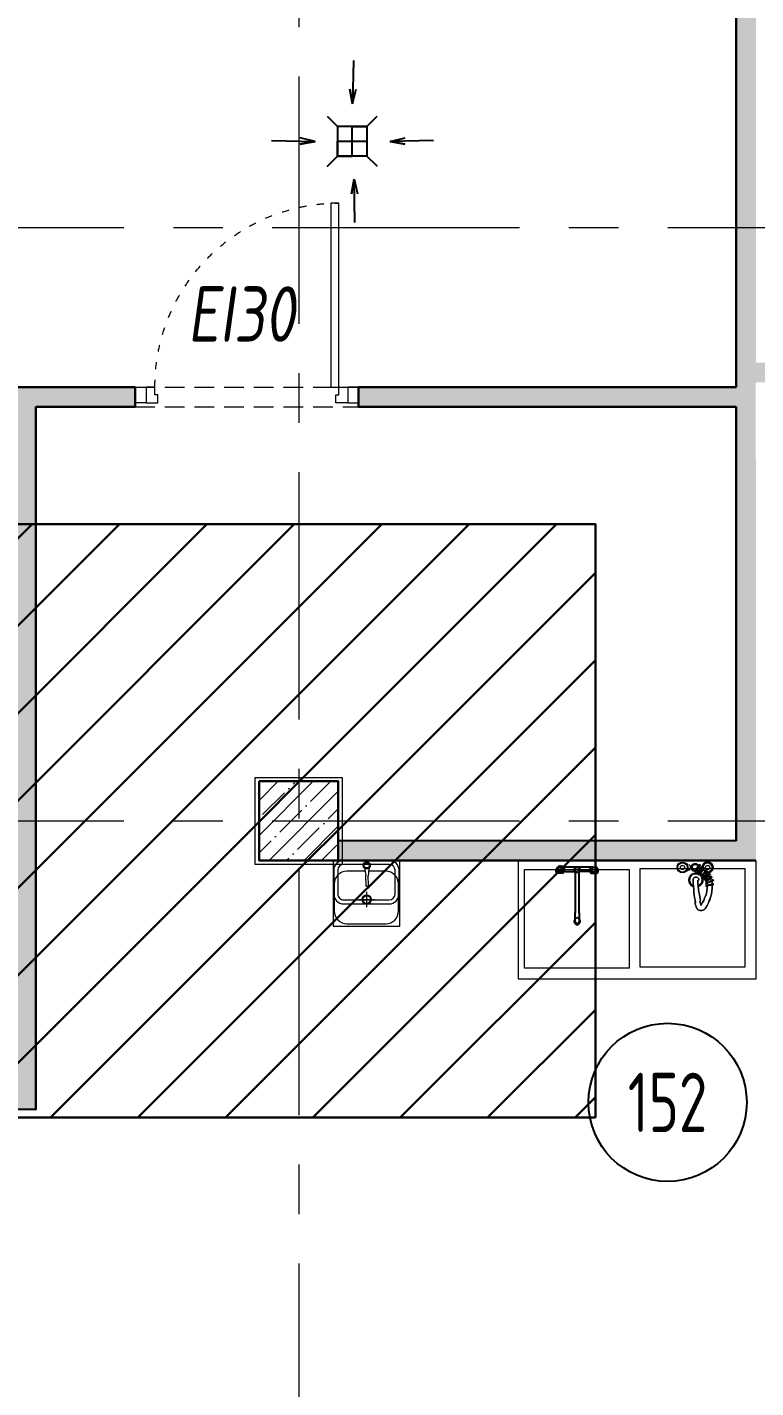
# Model space of a CAD drawing. Header units: millimetres. Extents: x -8417289 to 9420486, y 0 to 208205.
# Drawn here: x -207607 to -203923, y 109735 to 116613 of the extents above; entities that cross this region are included whole.
import ezdxf
from ezdxf import colors
from ezdxf.entities.mleader import LeaderData, LeaderLine
from ezdxf.enums import TextEntityAlignment as Align
from ezdxf.math import Vec2, Vec3

# ---------------------------------------------------------------- set-up
doc = ezdxf.new("R2010")
doc.units = ezdxf.units.MM
doc.header["$MEASUREMENT"] = 0
for name, pattern in [('ACAD_ISO03W100', [30, 12, -18]), ('ADSK_Штриховая_ш2 п1', [3, 2, -1]), ('CENTER', [2, 1.25, -0.25, 0.25, -0.25])]:
    doc.linetypes.add(name, pattern=pattern)
doc.layers.get('0').update_dxf_attribs({"color": 250, "lineweight": 9})
for name, color, linetype, lineweight in [('_АР ТЕКСТ', 250, 'Continuous', 25), ('АР_Двери', 175, 'Continuous', 18), ('АР_Колонны', 250, 'Continuous', 30), ('АР_Колонны Штрих', 250, 'Continuous', 5), ('АР_Маркер экспликации', 239, 'Continuous', 13), ('АР_Номер помещения', 1, 'Continuous', 25), ('АР_Оси', 195, 'Continuous', 9), ('АР_Отметки', 250, 'Continuous', 15), ('АР_Перегородки газоблок', 165, 'Continuous', 30), ('АР_Перегородки газоблок_Штрих', 165, 'Continuous', 5), ('АР_Помещения_площадь', 19, 'Continuous', 9), ('АР_тонкая линия', 250, 'Continuous', 0), ('Оборудование пищеблок', 250, 'Continuous', 5), ('ТХ_пищеблок', 30, 'Continuous', 20)]:
    doc.layers.add(name, color=color, linetype=linetype, lineweight=lineweight)
doc.layers.add('АР_ПБ_Двери', color=7, linetype='Continuous', lineweight=15, true_color=0xdb0000)
doc.layers.add('АРМИРОВАНИЕ', color=7, linetype='Continuous', lineweight=30, true_color=0xf57a00)
doc.layers.add('ТХ_ВК_трапы', color=5, linetype='Continuous')
doc.styles.add('ISOCPEUR', font='isocpeur.TTF', dxfattribs={"width": 0.7})
doc.styles.get("Standard").update_dxf_attribs({"font": 'isocpeur.TTF', "width": 0.7})
doc.styles.add('Архитект', font='isocpeur.TTF', dxfattribs={"width": 0.8, "oblique": 8})

# ---------------------------------------------------------------- blocks, each defined once
blk = doc.blocks.new('*U12')
blk.add_lwpolyline([(100, 80), (100, 1010), (140, 1010), (140, 80)], close=True)
for points in [[(0, 0), (0, 80), (55, 80), (55, 0), (0, 0)], [(55, 80), (55, 0), (115, 0), (115, 40), (100, 40), (100, 80), (55, 80)], [(1075, 80), (1075, 0), (1015, 0), (1015, 40), (1030, 40), (1030, 80), (1075, 80)], [(1130, 0), (1130, 80), (1075, 80), (1075, 0), (1130, 0)]]:
    blk.add_lwpolyline(points)
at = {"linetype": 'ACAD_ISO03W100', "ltscale": 3}
blk.add_arc((100, 80), 930, 0, 90, dxfattribs=at)
blk = doc.blocks.new('*U54')
at = {"layer": 'АР_Номер помещения', "color": 7}
blk.add_circle((-5271, -1713.5), 400, dxfattribs=at)
at = {"layer": 'АР_Помещения_площадь', "color": 7}
blk.add_line((-3059.4, -2969.3), (-3481.7, -2969.3), dxfattribs=at)
at = {"color": 7, "style": 'ISOCPEUR', "width": 0.7, "flags": 1}
blk.add_attdef('КАТЕГОРИЯ', (-499.2, -2092.2), '', height=250, dxfattribs=at)
at = {"layer": 'АР_Номер помещения', "color": 7, "style": 'ISOCPEUR', "width": 0.7}
blk.add_attdef('НОМЕР_ПОМЕЩЕНИЯ', text='', height=300, dxfattribs=at).set_placement((-5271, -1713.5), align=Align.MIDDLE_CENTER)
at = {"layer": 'АР_Помещения_площадь', "color": 7, "lineweight": 30, "width": 0.7, "flags": 104}
blk.add_attdef('ИМЯ_ПОМЕЩЕНИЯ', text='', height=100, dxfattribs=at).set_placement((157.6, 1217.1), align=Align.MIDDLE_CENTER)
at = {"layer": 'АР_Помещения_площадь', "color": 7, "style": 'ISOCPEUR', "width": 0.7}
blk.add_attdef('ПЛОЩАДЬ_ПОМЕЩЕНИЯ', text='', height=200, dxfattribs=at).set_placement((-3054.5, -2722.8), align=Align.MIDDLE_RIGHT)
blk = doc.blocks.new('_DotSmall')
at = {"color": 0, "linetype": 'ByBlock', "const_width": 0.5}
blk.add_lwpolyline([(-0.0625, 0, 1), (0.0625, 0, 1)], format="xyb", close=True, dxfattribs=at)
blk = doc.blocks.new('Трапы с разуклонкой')
at = {"layer": 'ТХ_ВК_трапы'}
blk.add_lwpolyline([(364930.9, 183328), (364980.7, 183277.7), (364980.7, 183127.7), (364930.9, 183078), (364980.7, 183127.7), (365129.9, 183127.7), (365180.9, 183076.7), (365129.9, 183127.7), (365055.3, 183127.7), (365055.3, 183277.7), (364980.7, 183277.7), (365129.9, 183277.7), (365178.9, 183326.7), (365129.9, 183277.7), (365129.9, 183127.7), (365129.9, 183202.7), (364980.7, 183202.7)], dxfattribs=at)
blk.add_lwpolyline([(364930.9, 183328), (364980.7, 183277.7), (364980.7, 183127.7), (364930.9, 183078), (364980.7, 183127.7), (365129.9, 183127.7), (365180.9, 183076.7), (365129.9, 183127.7), (365055.3, 183127.7), (365055.3, 183277.7), (364980.7, 183277.7), (365129.9, 183277.7), (365178.9, 183326.7), (365129.9, 183277.7), (365129.9, 183127.7), (365129.9, 183202.7), (364980.7, 183202.7)], dxfattribs=at)
blk = doc.blocks.new('A$C0ce66a75')
at = {"layer": 'Оборудование пищеблок', "color": 217, "true_color": 0x93278f}
for points in [[(600, 0), (0, 0), (0, 1200), (600, 1200)], [(540.2, 615), (40.2, 615), (40.2, 1145), (540.2, 1145)], [(545.1, 30.8), (45.1, 30.8), (45.1, 560.8), (545.1, 560.8)]]:
    blk.add_lwpolyline(points, close=True, dxfattribs=at)
blk = doc.blocks.new('A$C985b353d')
at = {"layer": 'ТХ_ВК_трапы', "ltscale": 100}
for p, q in [((6.4, 408.7), (2.2, 189.2)), ((2.2, 189.2), (-11.2, 263.5)), ((-11.2, 263.5), (2.2, 189.2)), ((2.2, 189.2), (19.8, 264.3)), ((-407.4, 3.3), (-187.9, -0.9)), ((-187.9, -0.9), (-263, 16.7)), ((192.3, -0.9), (267.4, 16.7)), ((411.8, 3.3), (192.3, -0.9)), ((-187.9, -0.9), (-262.2, -14.3)), ((-262.2, -14.3), (-187.9, -0.9)), ((192.3, -0.9), (266.6, -14.3)), ((266.6, -14.3), (192.3, -0.9)), ((9.7, -190.8), (-3.8, -265.2)), ((-3.8, -265.2), (9.7, -190.8)), ((13.8, -410.3), (9.7, -190.8)), ((9.7, -190.8), (27.3, -265.9))]:
    blk.add_line(p, q, dxfattribs=at)

msp = doc.modelspace()

# ---------------------------------------------------------------- hatches: boundary and pattern name
at = {"layer": 'АР_Колонны Штрих', "ltscale": 100}
h = msp.add_hatch(dxfattribs=at)
h.set_pattern_fill('ANSI35', color=256, scale=500)
h.set_pattern_definition([(45, (-1163486.01, 152672.16), (-88.388348, 88.388348), []), (45, (-1163397.63, 152672.16), (-88.388348, 88.388348), [156.25, -31.25, 0, -31.25])])
h.paths.add_polyline_path([(-206033.9, 112800.7), (-206433.9, 112800.7), (-206433.9, 112400.7), (-206033.9, 112400.7)])
at = {"layer": 'АР_Перегородки газоблок_Штрих', "ltscale": 100}
h = msp.add_hatch(dxfattribs=at)
h.set_pattern_fill('AR-CONC', color=256, scale=30)
h.set_pattern_definition([(50, (0.09, 1576.72), (215.17805, -18.82564), [22.5, -247.5]), (355, (0.09, 1576.72), (-41.6254, 225.65764), [18, -198]), (100.45144, (18.02, 1575.15), (173.55265, 206.832), [19.12206, -210.34263]), (46.1842, (0.09, 1636.72), (320.1724, -49.65578), [33.75, -371.25]), (96.63564, (26.77, 1632.6), (280.3986, 292.2356), [28.6831, -315.51413]), (351.18416, (0.09, 1636.72), (280.3986, 292.2356), [27, -297]), (21, (30.1, 1621.72), (179.07212, -120.78567), [22.5, -247.5]), (326, (30.1, 1621.72), (72.9946, 217.54501), [18, -198]), (71.45144, (45.02, 1611.66), (252.06671, 96.75935), [19.12206, -210.34263]), (37.5, (0.09, 1576.72), (3.647957, 99.868156), [0, -195.6, 0, -201, 0, -198.75]), (7.5, (0.09, 1576.72), (78.92086, 118.323514), [0, -114.6, 0, -191.1, 0, -75.75]), (327.5, (-66.81, 1576.72), (160.14673, -6.766462), [0, -75, 0, -234, 0, -310.5]), (317.5, (-96.8, 1576.72), (174.95585, 30.031495), [0, -97.5, 0, -155.4, 0, -220.5])])
h.paths.add_polyline_path([(-201293.3, 117094.4), (-201947.8, 117094.3), (-201947.8, 116994.3), (-201293.3, 116994.4)])
h.paths.add_polyline_path([(-203077.8, 117094.3), (-204022.7, 117094.3), (-204022.7, 114793.8), (-205930.8, 114793.8), (-205930.8, 114693.8), (-204022.7, 114693.8), (-204022.7, 112500.4), (-206033.9, 112500.7), (-206033.9, 112400.7), (-203922.6, 112400.4), (-203922.7, 114817.8), (-203300.3, 114817.8), (-203300.3, 114917.8), (-203922.6, 114917.8), (-203922.6, 116994.3), (-203077.8, 116994.3)])
h = msp.add_hatch(dxfattribs=at)
h.set_pattern_fill('AR-CONC', color=256, scale=30)
h.set_pattern_definition([(50, (0, 0), (215.17805, -18.82564), [22.5, -247.5]), (355, (0, 0), (-41.6254, 225.65764), [18, -198]), (100.45144, (17.93, -1.57), (173.55265, 206.832), [19.12206, -210.34263]), (46.1842, (0, 60), (320.1724, -49.65578), [33.75, -371.25]), (96.63564, (26.68, 55.86), (280.3986, 292.2356), [28.6831, -315.51413]), (351.18416, (0, 60), (280.3986, 292.2356), [27, -297]), (21, (30, 45), (179.07212, -120.78567), [22.5, -247.5]), (326, (30, 45), (72.9946, 217.54501), [18, -198]), (71.45144, (44.92, 34.93), (252.06671, 96.75935), [19.12206, -210.34263]), (37.5, (0, 0), (3.647957, 99.868156), [0, -195.6, 0, -201, 0, -198.75]), (7.5, (0, 0), (78.92086, 118.323514), [0, -114.6, 0, -191.1, 0, -75.75]), (327.5, (-66.9, 0), (160.14673, -6.766462), [0, -75, 0, -234, 0, -310.5]), (317.5, (-96.9, 0), (174.95585, 30.031495), [0, -97.5, 0, -155.4, 0, -220.5])])
h.paths.add_polyline_path([(-207562.8, 114693.8), (-207060.8, 114693.8), (-207060.8, 114793.8), (-211555.4, 114793.8), (-211555.4, 114693.8), (-210693.8, 114693.8), (-210693.8, 113930.7), (-210593.8, 113930.7), (-210593.8, 114693.8), (-207662.8, 114693.8), (-207662.8, 111241.9), (-210361.8, 111243.1), (-210361.8, 111423.9), (-210461.8, 111423.9), (-210461.8, 110864.7), (-210361.8, 110864.7), (-210361.8, 111143.1), (-207562.8, 111141.5)])
at = {"layer": 'АРМИРОВАНИЕ', "ltscale": 100, "true_color": 0xf8991e}
h = msp.add_hatch(dxfattribs=at)
h.set_pattern_fill('ANSI31', color=30, scale=2500)
h.set_pattern_definition([(45, (-1145208.57, 154933.2), (-220.97087, 220.97087), [])])
h.paths.add_polyline_path([(-204733.9, 111100.7), (-207733.9, 111100.7), (-207733.9, 114100.7), (-204733.9, 114100.7)])

# ---------------------------------------------------------------- linework, layer by layer
at = {"ltscale": 100}
msp.add_lwpolyline([(-206453.9, 112820.7), (-206013.9, 112820.7), (-206013.9, 112380.7), (-206453.9, 112380.7)], close=True, dxfattribs=at)
at = {"layer": 'АР_Колонны', "ltscale": 100}
msp.add_lwpolyline([(-206433.9, 112800.7), (-206033.9, 112800.7), (-206033.9, 112400.7), (-206433.9, 112400.7)], close=True, dxfattribs=at)
at = {"layer": 'АР_Оси', "linetype": 'CENTER', "ltscale": 1000}
for p, q in [((-206233.9, 134363.2), (-206233.9, 78630.8)), ((-224367.6, 115600.7), (-141189.2, 115600.7)), ((-224367.6, 112600.7), (-141189.2, 112600.7))]:
    msp.add_line(p, q, dxfattribs=at)
at = {"layer": 'АР_Перегородки газоблок', "ltscale": 100}
for p, q in [((-204022.7, 117094.3), (-204022.7, 114793.8)), ((-204022.7, 114693.8), (-204022.7, 112500.4)), ((-204022.7, 112500.4), (-206033.9, 112500.7)), ((-203922.7, 112400.4), (-206033.9, 112400.7))]:
    msp.add_line(p, q, dxfattribs=at)
for points in [[(-211535.4, 114793.8), (-207060.8, 114793.8)], [(-207060.8, 114793.8), (-207060.8, 114693.8)], [(-204022.7, 114793.8), (-205930.8, 114793.8), (-205930.8, 114693.8), (-204022.7, 114693.8)], [(-210361.8, 111143.1), (-207562.8, 111141.9), (-207562.8, 114693.8)], [(-207562.8, 114693.8), (-207060.8, 114693.8)]]:
    msp.add_lwpolyline(points, dxfattribs=at)
at = {"layer": 'АР_тонкая линия', "linetype": 'ADSK_Штриховая_ш2 п1', "ltscale": 50}
for p, q in [((-207060.9, 114793.8), (-205930.9, 114793.5)), ((-207060.8, 114693.8), (-205930.8, 114693.3))]:
    msp.add_line(p, q, dxfattribs=at)
at = {"layer": 'АРМИРОВАНИЕ', "ltscale": 100}
msp.add_lwpolyline([(-204733.9, 111100.7), (-207733.9, 111100.7), (-207733.9, 114100.7), (-204733.9, 114100.7)], close=True, dxfattribs=at)
at = {"layer": 'ТХ_пищеблок', "color": 132}
for p, q in [((-206060.1, 112401), (-206060.4, 112069)), ((-205723.4, 112068.7), (-205723.1, 112400.6)), ((-205897.5, 112345.8), (-205990.1, 112345.9)), ((-205901.6, 112361.8), (-205900.1, 112358.5)), ((-205901.6, 112361.8), (-205900.1, 112358.5)), ((-205900.1, 112358.7), (-205898.7, 112352.8)), ((-205898.7, 112352.8), (-205897.3, 112344.8)), ((-205897.4, 112344.9), (-205896.1, 112334.6)), ((-205896.1, 112334.6), (-205894.9, 112323.2)), ((-205894.7, 112322.2), (-205894.9, 112323.2)), ((-205894.7, 112322.2), (-205894.9, 112323.2)), ((-205894.7, 112322.2), (-205894.7, 112322.2)), ((-205893.4, 112272.8), (-205894.7, 112322.2)), ((-205881.4, 112335), (-205881.9, 112323.6)), ((-205880.7, 112273.2), (-205881.9, 112323.6)), ((-205880.7, 112273.2), (-205881.9, 112323.6)), ((-205880.4, 112346), (-205881.4, 112335)), ((-205879.5, 112353.9), (-205880.4, 112345.9)), ((-205793.1, 112345.7), (-205880.4, 112345.8)), ((-205878.3, 112359.9), (-205879.5, 112353.9)), ((-205877, 112363.1), (-205878.4, 112359.7)), ((-206054.2, 112282), (-206054.3, 112145)), ((-205893, 112271.9), (-205893.4, 112272.8)), ((-205893, 112271.9), (-205893.4, 112272.8)), ((-205892.5, 112271), (-205893, 112271.9)), ((-205892.5, 112271), (-205893, 112271.9)), ((-205891.9, 112270.2), (-205892.6, 112271)), ((-205891, 112269.5), (-205891.9, 112270.2)), ((-205891, 112269.5), (-205891.9, 112270.2)), ((-205890.1, 112268.9), (-205891, 112269.5)), ((-205890.1, 112268.9), (-205891, 112269.5)), ((-205889.1, 112268.5), (-205890.1, 112268.9)), ((-205889.1, 112268.5), (-205890.1, 112268.9)), ((-205889, 112268.5), (-205889.5, 112268.8)), ((-205888.2, 112268.2), (-205889, 112268.5)), ((-205887.6, 112268.3), (-205888.7, 112268.5)), ((-205887.6, 112268.3), (-205888.7, 112268.5)), ((-205887.3, 112268), (-205888.2, 112268.2)), ((-205886.5, 112268.2), (-205887.6, 112268.3)), ((-205886.5, 112268.2), (-205887.6, 112268.3)), ((-205886.5, 112268), (-205887.3, 112268)), ((-205885.4, 112268.3), (-205886.5, 112268.2)), ((-205885.4, 112268.3), (-205886.5, 112268.2)), ((-205885.6, 112268.1), (-205886.5, 112268)), ((-205884.8, 112268.3), (-205885.6, 112268.1)), ((-205884.3, 112268.6), (-205885.4, 112268.3)), ((-205884.3, 112268.6), (-205885.4, 112268.3)), ((-205884.1, 112268.6), (-205884.8, 112268.3)), ((-205883.7, 112269.1), (-205884.7, 112268.7)), ((-205883.7, 112269.1), (-205884.7, 112268.7)), ((-205883.5, 112269), (-205884.1, 112268.6)), ((-205882.8, 112269.7), (-205883.7, 112269.1)), ((-205882.8, 112269.7), (-205883.7, 112269.1)), ((-205882, 112270.4), (-205882.8, 112269.7)), ((-205882, 112270.4), (-205882.8, 112269.7)), ((-205881.4, 112271.3), (-205882, 112270.4)), ((-205880.9, 112272.2), (-205881.4, 112271.3)), ((-205880.7, 112273.2), (-205880.9, 112272.2)), ((-205880.7, 112273.2), (-205880.9, 112272.2)), ((-205729.3, 112144.7), (-205729.2, 112281.7)), ((-205928.9, 112202.8), (-205850.6, 112202.8)), ((-205890.2, 112163.9), (-205890.2, 112242.3)), ((-206060.4, 112069), (-205723.4, 112068.7)), ((-205990.4, 112080.9), (-205793.4, 112080.7))]:
    msp.add_line(p, q, dxfattribs=at)
at = {"layer": 'ТХ_пищеблок'}
for p, q in [((-206056.6, 112351), (-206056.7, 112231)), ((-206036.6, 112350.9), (-206036.7, 112230.9)), ((-205776.6, 112380.7), (-206006.6, 112380.9)), ((-205746.7, 112230.7), (-205746.6, 112350.7)), ((-205726.7, 112230.7), (-205726.6, 112350.7)), ((-206006.7, 112200.9), (-205776.7, 112200.7)), ((-206006.8, 112180.9), (-205776.8, 112180.7))]:
    msp.add_line(p, q, dxfattribs=at)
at = {"layer": 'ТХ_пищеблок', "color": 132, "linetype": 'ByBlock', "lineweight": -2, "ltscale": 100}
for p, q in [((-204916.5, 112368.7), (-204932.4, 112344.7)), ((-204916.5, 112368.7), (-204932.4, 112344.7)), ((-204932.4, 112344.7), (-204931.5, 112357.7)), ((-204929.4, 112335.7), (-204932.4, 112344.7)), ((-204929.4, 112335.7), (-204932.4, 112344.7)), ((-204920.5, 112370.7), (-204931.5, 112357.7)), ((-204920.5, 112370.7), (-204931.5, 112357.7)), ((-204899.4, 112334.8), (-204929.4, 112335.7)), ((-204899.4, 112334.8), (-204929.4, 112335.7)), ((-204927.5, 112358.7), (-204917.5, 112367.7)), ((-204927.5, 112358.7), (-204917.5, 112367.7)), ((-204927.5, 112358.7), (-204927.4, 112348.7)), ((-204927.5, 112358.7), (-204927.4, 112348.7)), ((-204917.4, 112338.7), (-204927.4, 112348.7)), ((-204917.4, 112338.7), (-204927.4, 112348.7)), ((-204920.5, 112370.7), (-204915.5, 112374.7)), ((-204920.5, 112370.7), (-204915.5, 112374.7)), ((-204920.5, 112370.7), (-204918.5, 112367.7)), ((-204920.5, 112370.7), (-204918.5, 112367.7)), ((-204918.5, 112367.7), (-204916.5, 112368.7)), ((-204918.5, 112367.7), (-204916.5, 112368.7)), ((-204917.5, 112367.7), (-204905.5, 112367.8)), ((-204917.5, 112367.7), (-204905.5, 112367.8)), ((-204905.4, 112338.8), (-204917.4, 112338.7)), ((-204905.4, 112338.8), (-204917.4, 112338.7)), ((-204909.5, 112369.8), (-204916.5, 112368.7)), ((-204909.5, 112369.8), (-204916.5, 112368.7)), ((-204915.5, 112374.7), (-204906.5, 112371.8)), ((-204915.5, 112374.7), (-204906.5, 112371.8)), ((-204909.5, 112369.8), (-204908.5, 112367.8)), ((-204909.5, 112369.8), (-204908.5, 112367.8)), ((-204894.4, 112347.8), (-204908.5, 112367.8)), ((-204908.5, 112367.8), (-204897.5, 112365.8)), ((-204894.4, 112347.8), (-204908.5, 112367.8)), ((-204908.5, 112367.8), (-204897.5, 112365.8)), ((-204895.5, 112367.8), (-204906.5, 112371.8)), ((-204895.5, 112367.8), (-204906.5, 112371.8)), ((-204905.5, 112367.8), (-204895.5, 112358.8)), ((-204905.5, 112367.8), (-204895.5, 112358.8)), ((-204895.4, 112348.8), (-204905.4, 112338.8)), ((-204895.4, 112348.8), (-204905.4, 112338.8)), ((-204891.4, 112344.8), (-204899.4, 112334.8)), ((-204891.4, 112344.8), (-204899.4, 112334.8)), ((-204897.5, 112365.8), (-204892.5, 112356.8)), ((-204897.5, 112365.8), (-204892.5, 112356.8)), ((-204895.5, 112367.8), (-204757.4, 112367.9)), ((-204895.5, 112367.8), (-204891.5, 112358.8)), ((-204895.5, 112367.8), (-204891.5, 112358.8)), ((-204895.5, 112358.8), (-204895.4, 112348.8)), ((-204895.5, 112358.8), (-204895.4, 112348.8)), ((-204892.5, 112356.8), (-204894.4, 112347.8)), ((-204892.5, 112356.8), (-204894.4, 112347.8)), ((-204894.4, 112347.8), (-204891.4, 112344.8)), ((-204894.4, 112347.8), (-204891.4, 112344.8)), ((-204891.5, 112358.8), (-204892.4, 112347.8)), ((-204891.5, 112358.8), (-204892.4, 112347.8)), ((-204891.4, 112344.8), (-204892.4, 112347.8)), ((-204891.4, 112344.8), (-204892.4, 112347.8)), ((-204891.5, 112345.1), (-204836.4, 112345.2)), ((-204832.4, 112366.1), (-204841.4, 112359.1)), ((-204832.4, 112366.1), (-204841.4, 112359.1)), ((-204841.4, 112359.1), (-204841.4, 112349.1)), ((-204841.4, 112359.1), (-204841.4, 112349.1)), ((-204841.4, 112349.1), (-204832.4, 112342.1)), ((-204841.4, 112349.1), (-204832.4, 112342.1)), ((-204831.4, 112367.1), (-204838.4, 112360.1)), ((-204831.4, 112367.1), (-204838.4, 112360.1)), ((-204838.4, 112360.1), (-204838.4, 112349.1)), ((-204838.4, 112360.1), (-204838.4, 112349.1)), ((-204838.4, 112349.1), (-204831.4, 112342.1)), ((-204838.4, 112349.1), (-204831.4, 112342.1)), ((-204829.4, 112367.1), (-204836.4, 112357.1)), ((-204829.4, 112367.1), (-204836.4, 112357.1)), ((-204836.4, 112357.1), (-204836.4, 112351.2)), ((-204836.4, 112351.2), (-204829.4, 112342.1)), ((-204836.4, 112345.2), (-204836.2, 112136.1)), ((-204820.4, 112366), (-204832.4, 112366.1)), ((-204820.4, 112366), (-204832.4, 112366.1)), ((-204832.4, 112342.1), (-204820.4, 112342)), ((-204832.4, 112342.1), (-204820.4, 112342)), ((-204821.4, 112367), (-204831.4, 112367.1)), ((-204821.4, 112367), (-204831.4, 112367.1)), ((-204816.4, 112357), (-204823.4, 112367)), ((-204816.4, 112357), (-204823.4, 112367)), ((-204816.3, 112351.3), (-204823.4, 112342.1)), ((-204814.4, 112360), (-204821.4, 112367)), ((-204814.4, 112360), (-204821.4, 112367)), ((-204821.4, 112342), (-204814.4, 112349)), ((-204821.4, 112342), (-204814.4, 112349)), ((-204811.4, 112359), (-204820.4, 112366)), ((-204811.4, 112359), (-204820.4, 112366)), ((-204820.4, 112342), (-204811.4, 112349)), ((-204820.4, 112342), (-204811.4, 112349)), ((-204761.3, 112345.3), (-204816.4, 112345.2)), ((-204816.2, 112136.2), (-204816.4, 112345.1)), ((-204816.3, 112357.1), (-204816.3, 112351.3)), ((-204814.4, 112349), (-204814.4, 112360)), ((-204814.4, 112349), (-204814.4, 112360)), ((-204811.4, 112349), (-204811.4, 112359)), ((-204811.4, 112349), (-204811.4, 112359)), ((-204757.4, 112367.9), (-204761.4, 112358.9)), ((-204757.4, 112367.9), (-204761.4, 112358.9)), ((-204761.4, 112358.9), (-204760.4, 112347.9)), ((-204761.4, 112358.9), (-204760.4, 112347.9)), ((-204761.4, 112344.9), (-204760.4, 112347.9)), ((-204758.4, 112347.9), (-204761.4, 112344.9)), ((-204761.4, 112344.9), (-204760.4, 112347.9)), ((-204758.4, 112347.9), (-204761.4, 112344.9)), ((-204761.4, 112344.9), (-204753.4, 112334.9)), ((-204761.4, 112344.9), (-204753.4, 112334.9)), ((-204755.4, 112365.9), (-204760.4, 112356.9)), ((-204755.4, 112365.9), (-204760.4, 112356.9)), ((-204760.4, 112356.9), (-204758.4, 112347.9)), ((-204760.4, 112356.9), (-204758.4, 112347.9)), ((-204758.4, 112347.9), (-204744.4, 112367.9)), ((-204758.4, 112347.9), (-204744.4, 112367.9)), ((-204747.4, 112367.9), (-204757.4, 112358.9)), ((-204747.4, 112367.9), (-204757.4, 112358.9)), ((-204757.4, 112358.9), (-204757.4, 112348.9)), ((-204757.4, 112358.9), (-204757.4, 112348.9)), ((-204757.4, 112348.9), (-204747.4, 112338.9)), ((-204757.4, 112348.9), (-204747.4, 112338.9)), ((-204744.4, 112367.9), (-204755.4, 112365.9)), ((-204744.4, 112367.9), (-204755.4, 112365.9)), ((-204753.4, 112334.9), (-204723.4, 112335.9)), ((-204753.4, 112334.9), (-204723.4, 112335.9)), ((-204747.4, 112338.9), (-204735.4, 112338.9)), ((-204747.4, 112338.9), (-204735.4, 112338.9)), ((-204736.4, 112368.9), (-204720.4, 112344.9)), ((-204736.4, 112368.9), (-204720.4, 112344.9)), ((-204725.4, 112358.9), (-204735.4, 112367.9)), ((-204725.4, 112358.9), (-204735.4, 112367.9)), ((-204735.4, 112338.9), (-204725.4, 112348.9)), ((-204735.4, 112338.9), (-204725.4, 112348.9)), ((-204732.4, 112370.9), (-204721.4, 112357.9)), ((-204732.4, 112370.9), (-204721.4, 112357.9)), ((-204725.4, 112358.9), (-204725.4, 112348.9)), ((-204725.4, 112358.9), (-204725.4, 112348.9)), ((-204723.4, 112335.9), (-204720.4, 112344.9)), ((-204723.4, 112335.9), (-204720.4, 112344.9)), ((-204720.4, 112344.9), (-204721.4, 112357.9)), ((-204836.2, 112092.1), (-204836.2, 112136.1)), ((-204816.2, 112136.2), (-204816.2, 112092.2)), ((-204839.2, 112096.1), (-204835.2, 112106.2)), ((-204839.2, 112090.1), (-204839.2, 112096.1)), ((-204835.2, 112080.2), (-204839.2, 112090.1)), ((-204829.2, 112080.2), (-204836.2, 112092.1)), ((-204835.2, 112106.2), (-204828.2, 112112.2)), ((-204828.2, 112074.2), (-204835.2, 112080.2)), ((-204823.2, 112080.2), (-204829.2, 112080.2)), ((-204828.2, 112112.2), (-204824.2, 112112.2)), ((-204824.2, 112074.2), (-204828.2, 112074.2)), ((-204824.2, 112112.2), (-204817.2, 112106.2)), ((-204817.2, 112080.2), (-204824.2, 112074.2)), ((-204816.2, 112092.2), (-204823.2, 112080.2)), ((-204817.2, 112106.2), (-204813.2, 112096.2)), ((-204813.2, 112090.2), (-204817.2, 112080.2)), ((-204813.2, 112096.2), (-204813.2, 112090.2))]:
    msp.add_line(p, q, dxfattribs=at)
at = {"layer": 'ТХ_пищеблок', "color": 132, "lineweight": 0}
for points in [[(-204167.6, 112337.7, 3.349514), (-204192.1, 112355.3, -3.349514)], [(-204163.9, 112342.1, 2.5734), (-204189.3, 112360.6, -2.5734)], [(-204219.7, 112337.2, 0.921844), (-204237.3, 112267.7, -0.921844)], [(-204260.9, 112349.9, 0.502962), (-204260.9, 112380.5, -0.502962)], [(-204208.8, 112328.6, 1.108707), (-204236.7, 112272, -1.108707)], [(-204213.1, 112374, 1.639573), (-204232.6, 112346.3, -1.639573)], [(-204212.1, 112372, 1.879148), (-204230.4, 112346.2, -1.879148)], [(-204206.5, 112332.1, 0.071497), (-204215.9, 112336.3, -0.071497)], [(-204199.4, 112319.4, 0.075801), (-204205.8, 112326.5, -0.075801)], [(-204196.3, 112322.4, 0.071236), (-204203.3, 112329.8, -0.071236)], [(-204190.2, 112357, 0.006878), (-204197.9, 112362.8, -0.006878)], [(-204187.8, 112356, 0.111571), (-204181.8, 112347.7, -0.111571)], [(-204179.7, 112348.7, 0.006867), (-204187.2, 112354.7, -0.006867)], [(-204172.5, 112336.1, 0.020071), (-204179.7, 112343.2, -0.020071)], [(-204178.7, 112345.4, 0.121122), (-204168.1, 112342, -0.121122)], [(-204163.4, 112325.2, 0.021049), (-204170, 112333.3, -0.021049)], [(-204153.2, 112313.7, 0.030446), (-204158.8, 112323.1, -0.030446)], [(-204210.9, 112301.7, 1.000049), (-204240.5, 112301.7, -1.000049)], [(-204239.7, 112299.2, 0.030153), (-204227.8, 112184.8, -0.030153)], [(-204216.1, 112301.7, 0.008531), (-204211.3, 112238.1, -0.008531)], [(-204210.9, 112273.7, 0.413779), (-204197.6, 112316.5, -0.413779)], [(-204209.7, 112269.5, 0.423103), (-204194, 112318.7, -0.423103)], [(-204176.1, 112221.2, 0.073497), (-204168.6, 112271.9, -0.073497)], [(-204146.7, 112297, 0.038822), (-204151.5, 112310.2, -0.038822)], [(-204143.4, 112277.6, 0.043708), (-204145.7, 112293.3, -0.043708)], [(-204230.5, 112187.1, 0.076793), (-204220.8, 112158.4, -0.076793)], [(-204208.9, 112236.5, 0.021688), (-204203.2, 112194.8, -0.021688)], [(-204205, 112193.9, 0.048642), (-204199.3, 112172.9, -0.048642)], [(-204198.6, 112176.6, 0.086562), (-204177.7, 112222.2, -0.086562)], [(-204220, 112157.1, 0.128446), (-204210.4, 112147.1, -0.128446)], [(-204209.7, 112149.8, 0.263202), (-204191, 112149.7, -0.263202)]]:
    msp.add_lwpolyline(points, format="xyb", close=True, dxfattribs=at)
for points in [[(-204945.8, 112328.9), (-204945.8, 112328.9)], [(-204227.8, 112346.2), (-204227.8, 112346.2)], [(-204227.8, 112346.2), (-204227.8, 112346.2)], [(-204219.4, 112337.7), (-204219.4, 112337.7)], [(-204219.4, 112337.7), (-204219.4, 112337.7)], [(-204206.7, 112329.2), (-204206.7, 112329.2)], [(-204206.7, 112329.2), (-204206.7, 112329.2)], [(-204198.2, 112320.8), (-204198.2, 112320.8)], [(-204198.2, 112320.8), (-204198.2, 112320.8)], [(-204181.3, 112363.1), (-204181.3, 112363.1)], [(-204181.3, 112363.1), (-204181.3, 112363.1)], [(-204172.8, 112354.6), (-204172.8, 112354.6)], [(-204172.8, 112354.6), (-204172.8, 112354.6)], [(-204160.1, 112346.2), (-204160.1, 112346.2)], [(-204160.1, 112346.2), (-204160.1, 112346.2)], [(-204151.7, 112333.5), (-204151.7, 112333.5)], [(-204151.7, 112333.5), (-204151.7, 112333.5)], [(-204143.2, 112320.8), (-204143.2, 112320.8)], [(-204143.2, 112320.8), (-204143.2, 112320.8)], [(-204189.7, 112312.3), (-204189.7, 112312.3)], [(-204189.7, 112312.3), (-204189.7, 112312.3)], [(-204181.3, 112303.8), (-204181.3, 112303.8)], [(-204181.3, 112303.8), (-204181.3, 112303.8)], [(-204177, 112291.2), (-204177, 112291.2)], [(-204177, 112291.2), (-204177, 112291.2)], [(-204177, 112282.7), (-204177, 112282.7)], [(-204177, 112282.7), (-204177, 112282.7)], [(-204177, 112274.2), (-204177, 112274.2)], [(-204177, 112274.2), (-204177, 112274.2)], [(-204139, 112299.6), (-204139, 112299.6)], [(-204139, 112299.6), (-204139, 112299.6)], [(-204134.7, 112278.5), (-204134.7, 112278.5)], [(-204134.7, 112278.5), (-204134.7, 112278.5)]]:
    msp.add_lwpolyline(points, dxfattribs=at)
for points in [[(-204261.7, 112354.6), (-204274.4, 112346.2)], [(-204206.7, 112380), (-204232.1, 112346.2)], [(-204223.6, 112350.4), (-204232.1, 112358.8), (-204223.6, 112350.4), (-204215.1, 112346.2)], [(-204227.8, 112341.9), (-204202.4, 112380)], [(-204194, 112371.5), (-204219.4, 112337.7)], [(-204215.1, 112333.5), (-204189.7, 112371.5)], [(-204185.5, 112363.1), (-204210.9, 112329.2)], [(-204202.4, 112337.7), (-204210.9, 112341.9)], [(-204206.7, 112329.2), (-204181.3, 112363.1)], [(-204194, 112329.2), (-204198.2, 112333.5), (-204202.4, 112333.5), (-204198.2, 112333.5)], [(-204172.8, 112354.6), (-204198.2, 112320.8)], [(-204194, 112320.8), (-204168.6, 112354.6)], [(-204164.4, 112346.2), (-204189.7, 112312.3)], [(-204185.5, 112320.8), (-204189.7, 112320.8), (-204189.7, 112325), (-204189.7, 112320.8)], [(-204185.5, 112308.1), (-204160.1, 112341.9)], [(-204155.9, 112333.5), (-204185.5, 112303.8)], [(-204181.3, 112299.6), (-204151.7, 112333.5)], [(-204147.4, 112320.8), (-204177, 112295.4)], [(-204172.8, 112299.6), (-204172.8, 112303.8), (-204177, 112308.1), (-204181.3, 112312.3), (-204181.3, 112316.5), (-204181.3, 112312.3), (-204177, 112308.1), (-204172.8, 112303.8)], [(-204177, 112291.2), (-204143.2, 112316.5)], [(-204177, 112282.7), (-204134.7, 112299.6), (-204177, 112282.7), (-204139, 112303.8)], [(-204134.7, 112282.7), (-204177, 112274.2)], [(-204177, 112270), (-204134.7, 112278.5)], [(-204168.6, 112286.9), (-204168.6, 112291.2), (-204172.8, 112295.4), (-204168.6, 112291.2)], [(-204168.6, 112278.5), (-204168.6, 112282.7)]]:
    msp.add_lwpolyline(points, close=True, dxfattribs=at)
for points in [[(-204220.6, 112377.9, -0.016359), (-204200.9, 112365, 0.016359), (-204221.9, 112377.6, 1.000109), (-204238, 112352.8, -1.000109), (-204220.6, 112377.9)], [(-204177, 112158.7, -0.098402), (-204188.8, 112148.4, 0.098402), (-204177.5, 112159.8, 0.153885), (-204143.2, 112275.7, -0.153885), (-204177, 112158.7)]]:
    msp.add_lwpolyline(points, format="xyb", dxfattribs=at)
at = {"layer": 'ТХ_пищеблок', "color": 132}
for radius in [18.3, 13]:
    msp.add_circle((-205890.1, 112375.8), radius, dxfattribs=at)
at = {"layer": 'ТХ_пищеблок', "color": 132, "lineweight": 0}
for centre, radius in [((-204293.4, 112365.2), 27.5), ((-204293.4, 112365.2), 27.5), ((-204293.4, 112365.2), 23.3), ((-204293.4, 112365.2), 23.3), ((-204293.4, 112365.2), 10.6), ((-204293.4, 112365.2), 10.6), ((-204166.5, 112365.2), 10.6), ((-204166.5, 112365.2), 10.6)]:
    msp.add_circle(centre, radius, dxfattribs=at)
at = {"layer": 'ТХ_пищеблок', "color": 132, "linetype": 'ByBlock', "lineweight": -2, "ltscale": 100}
for centre in [(-204912.5, 112354.2), (-204912.5, 112354.2), (-204740.4, 112354.4), (-204740.4, 112354.4)]:
    msp.add_circle(centre, 13, dxfattribs=at)
at = {"layer": 'ТХ_пищеблок'}
for centre, radius, start, end in [((-206006.6, 112350.9), 50, 89.94641, 179.94641), ((-205776.6, 112350.7), 50, 359.94641, 89.94641), ((-206006.6, 112350.9), 30, 89.94641, 179.94641), ((-205776.6, 112350.7), 30, 359.94641, 89.94641), ((-206006.7, 112230.9), 50, 179.94641, 269.94641), ((-206006.7, 112230.9), 30, 179.94641, 269.94641), ((-205776.7, 112230.7), 50, 269.94641, 359.94641), ((-205776.7, 112230.7), 30, 269.94641, 359.94641)]:
    msp.add_arc(centre, radius, start, end, dxfattribs=at)
at = {"layer": 'ТХ_пищеблок', "color": 132}
for centre, start, end in [((-205990.2, 112281.9), 89.94641, 179.94641), ((-205793.2, 112281.7), 359.94641, 89.94641), ((-205990.3, 112144.9), 179.94641, 269.94641), ((-205793.3, 112144.7), 269.94641, 359.94641)]:
    msp.add_arc(centre, 64, start, end, dxfattribs=at)
for major_axis in [(-16.4, 16.5), (-13.5, 13.5)]:
    msp.add_ellipse((-205890.2, 112202.8), major_axis=major_axis, ratio=1, start_param=4.712389, end_param=10.995574, dxfattribs=at)

# ---------------------------------------------------------------- block references
at = {"layer": 'АР_Двери', "xscale": -1}
msp.add_blockref('*U12', (-205930.8, 114713.8), dxfattribs=at)
at = {"layer": 'АР_Маркер экспликации'}
ref = msp.add_blockref('*U54', (-199097.9, 112891), dxfattribs=at)
ref.add_attrib('НОМЕР_ПОМЕЩЕНИЯ', '152', dxfattribs={"layer": 'АР_Номер помещения', "color": 7, "height": 300, "style": 'ISOCPEUR', "width": 0.7}).set_placement((-204369, 111177.5), align=Align.MIDDLE_CENTER)
ref.add_attrib('ПЛОЩАДЬ_ПОМЕЩЕНИЯ', '34.78', dxfattribs={"layer": 'АР_Помещения_площадь', "color": 7, "height": 200, "style": 'ISOCPEUR', "width": 0.7}).set_placement((-202152.4, 110168.3), align=Align.MIDDLE_RIGHT)
at = {"layer": 'АР_тонкая линия', "ltscale": 500}
msp.add_blockref('A$C985b353d', (-205963.5, 116036.1, -78.2), dxfattribs=at)
at = {"layer": 'Оборудование пищеблок', "color": 217, "true_color": 0x93278f, "rotation": 270}
msp.add_blockref('A$C0ce66a75', (-205123.1, 112400.7), dxfattribs=at)
at = {"layer": 'ТХ_ВК_трапы', "lineweight": 9, "xscale": -1}
msp.add_blockref('Трапы с разуклонкой', (159091.8, -67166.7, -78.2), dxfattribs=at)

# ---------------------------------------------------------------- texts
at = {"layer": 'АР_ПБ_Двери', "lineweight": 35, "style": 'Архитект', "oblique": 8, "width": 0.8}
msp.add_text('EI30', height=280, dxfattribs=at).set_placement((-206795.9, 115022.8))

# ---------------------------------------------------------------- leaders
at = {"layer": '_АР ТЕКСТ'}
ml = msp.add_multileader_mtext('Standard', dxfattribs=at)
ml.set_content('{\\W0.8;-2,550}', color=256, style='ISOCPEUR')
ml.set_leader_properties(color=256, linetype='Continuous', lineweight=-1)
ml.set_arrow_properties(name='DOTSMALL')
ml.build(insert=Vec2(0, 0))
ml.multileader.update_dxf_attribs({"has_text_frame": 1, "text_left_attachment_type": 4, "text_right_attachment_type": 4, "dogleg_length": 100, "arrow_head_size": 180})
ctx = ml.context
ctx.base_point, ctx.char_height, ctx.arrow_head_size, ctx.landing_gap_size, ctx.plane_origin = Vec3(-302775.8, 123943.3, -2), 250, 180, 50, Vec3(-302295.5, 121699.2, -2)
ctx.left_attachment, ctx.right_attachment = 4, 4
notes = []
notes.append((ctx, [(0, (0, 0, 0), (0, 0), (1, 0), 1, [])]))
ctx.mtext.insert, ctx.mtext.width, ctx.mtext.defined_height, ctx.mtext.line_spacing_style, ctx.mtext.flow_direction = Vec3(-302725.8, 124276.6, -2), 801.086, 330.7, 2, 5
ml = msp.add_multileader_mtext('Standard', dxfattribs=at)
ml.set_content('{\\W0.8;-2,550}', color=256, style='ISOCPEUR')
ml.set_leader_properties(color=256, linetype='Continuous', lineweight=-1)
ml.set_arrow_properties(name='DOTSMALL')
ml.build(insert=Vec2(0, 0))
ml.multileader.update_dxf_attribs({"has_text_frame": 1, "text_left_attachment_type": 4, "text_right_attachment_type": 4, "dogleg_length": 100, "arrow_head_size": 180})
ctx = ml.context
ctx.base_point, ctx.char_height, ctx.arrow_head_size, ctx.landing_gap_size, ctx.plane_origin = Vec3(-314736, 120073.3, -2), 250, 180, 50, Vec3(-314255.7, 117829.3, -2)
ctx.left_attachment, ctx.right_attachment = 4, 4
notes.append((ctx, [(0, (0, 0, 0), (0, 0), (1, 0), 1, [])]))
ctx.mtext.insert, ctx.mtext.width, ctx.mtext.defined_height, ctx.mtext.line_spacing_style, ctx.mtext.flow_direction = Vec3(-314686, 120406.6, -2), 801.086, 330.7, 2, 5
at = {"layer": 'АР_Отметки'}
ml = msp.add_multileader_mtext('Standard', dxfattribs=at)
ml.set_content('{\\W0.8;-2,250}', color=256, style='ISOCPEUR')
ml.set_leader_properties(color=256, linetype='Continuous', lineweight=-1)
ml.set_arrow_properties(name='DOTSMALL')
ml.build(insert=Vec2(0, 0))
ml.multileader.update_dxf_attribs({"has_text_frame": 1, "text_left_attachment_type": 4, "text_right_attachment_type": 4, "dogleg_length": 100, "arrow_head_size": 180})
ctx = ml.context
ctx.base_point, ctx.char_height, ctx.arrow_head_size, ctx.landing_gap_size, ctx.plane_origin = Vec3(-297233.6, 128352.9), 250, 180, 50, Vec3(-296855.5, 126878.8)
ctx.left_attachment, ctx.right_attachment = 4, 4
notes.append((ctx, [(0, (0, 0, 0), (0, 0), (1, 0), 1, [])]))
ctx.mtext.insert, ctx.mtext.width, ctx.mtext.defined_height, ctx.mtext.line_spacing_style, ctx.mtext.flow_direction = Vec3(-297183.6, 128686.2), 769.989, 343.9, 2, 5
ml = msp.add_multileader_mtext('Standard', dxfattribs=at)
ml.set_content('{\\W0.8;-2,250}', color=256, style='ISOCPEUR')
ml.set_leader_properties(color=256, linetype='Continuous', lineweight=-1)
ml.set_arrow_properties(name='DOTSMALL')
ml.build(insert=Vec2(0, 0))
ml.multileader.update_dxf_attribs({"has_text_frame": 1, "text_left_attachment_type": 4, "text_right_attachment_type": 4, "dogleg_length": 100, "arrow_head_size": 180})
ctx = ml.context
ctx.base_point, ctx.char_height, ctx.arrow_head_size, ctx.landing_gap_size, ctx.plane_origin = Vec3(-298305.8, 120267, 0), 250, 180, 50, Vec3(-302964.3, 116414.7, 0)
ctx.left_attachment, ctx.right_attachment = 4, 4
notes.append((ctx, [(0, (0, 0, 0), (0, 0), (1, 0), 1, [])]))
ctx.mtext.insert, ctx.mtext.width, ctx.mtext.defined_height, ctx.mtext.line_spacing_style, ctx.mtext.flow_direction = Vec3(-298255.8, 120600.4, 0), 769.989, 343.9, 2, 5
ml = msp.add_multileader_mtext('Standard', dxfattribs=at)
ml.set_content('{\\W0.8;-2,250}', color=256, style='ISOCPEUR')
ml.set_leader_properties(color=256, linetype='Continuous', lineweight=-1)
ml.set_arrow_properties(name='DOTSMALL')
ml.build(insert=Vec2(0, 0))
ml.multileader.update_dxf_attribs({"has_text_frame": 1, "text_left_attachment_type": 4, "text_right_attachment_type": 4, "dogleg_length": 100, "arrow_head_size": 180})
ctx = ml.context
ctx.base_point, ctx.char_height, ctx.arrow_head_size, ctx.landing_gap_size, ctx.plane_origin = Vec3(-336127.5, 116985.9, 0), 250, 180, 50, Vec3(-337174, 115928.8, 0)
ctx.left_attachment, ctx.right_attachment = 4, 4
notes.append((ctx, [(0, (0, 0, 0), (0, 0), (1, 0), 1, [])]))
ctx.mtext.insert, ctx.mtext.width, ctx.mtext.defined_height, ctx.mtext.line_spacing_style, ctx.mtext.flow_direction = Vec3(-336077.5, 117319.2, 0), 769.989, 343.9, 2, 5
ml = msp.add_multileader_mtext('Standard', dxfattribs=at)
ml.set_content('{\\W0.8;-2,650}', color=256, style='ISOCPEUR')
ml.set_leader_properties(color=256, linetype='Continuous', lineweight=-1)
ml.set_arrow_properties(name='DOTSMALL')
ml.build(insert=Vec2(0, 0))
ml.multileader.update_dxf_attribs({"has_text_frame": 1, "text_left_attachment_type": 4, "text_right_attachment_type": 4, "dogleg_length": 100, "arrow_head_size": 180})
ctx = ml.context
ctx.base_point, ctx.char_height, ctx.arrow_head_size, ctx.landing_gap_size, ctx.plane_origin = Vec3(-302139.5, 114233.7), 250, 180, 50, Vec3(-302336.3, 112502.9)
ctx.left_attachment, ctx.right_attachment = 4, 4
notes.append((ctx, [(0, (0, 0, 0), (0, 0), (1, 0), 1, [])]))
ctx.mtext.insert, ctx.mtext.width, ctx.mtext.defined_height, ctx.mtext.line_spacing_style, ctx.mtext.flow_direction = Vec3(-302089.5, 114567), 881.186, 431, 2, 5
for ctx, leaders in notes:
    for number, flags, end, landing, length, lines in leaders:
        leader = LeaderData()
        leader.index, (leader.has_last_leader_line, leader.has_dogleg_vector, leader.attachment_direction) = number, flags
        leader.last_leader_point, leader.dogleg_vector, leader.dogleg_length = Vec3(end), Vec3(landing), length
        for number, points, colour, breaks in lines:
            line = LeaderLine()
            line.index, line.vertices, line.color, line.breaks = number, Vec3.list(points), colors.encode_raw_color(colour), breaks
            leader.lines.append(line)
        ctx.leaders.append(leader)

doc.saveas('drawing.dxf')
